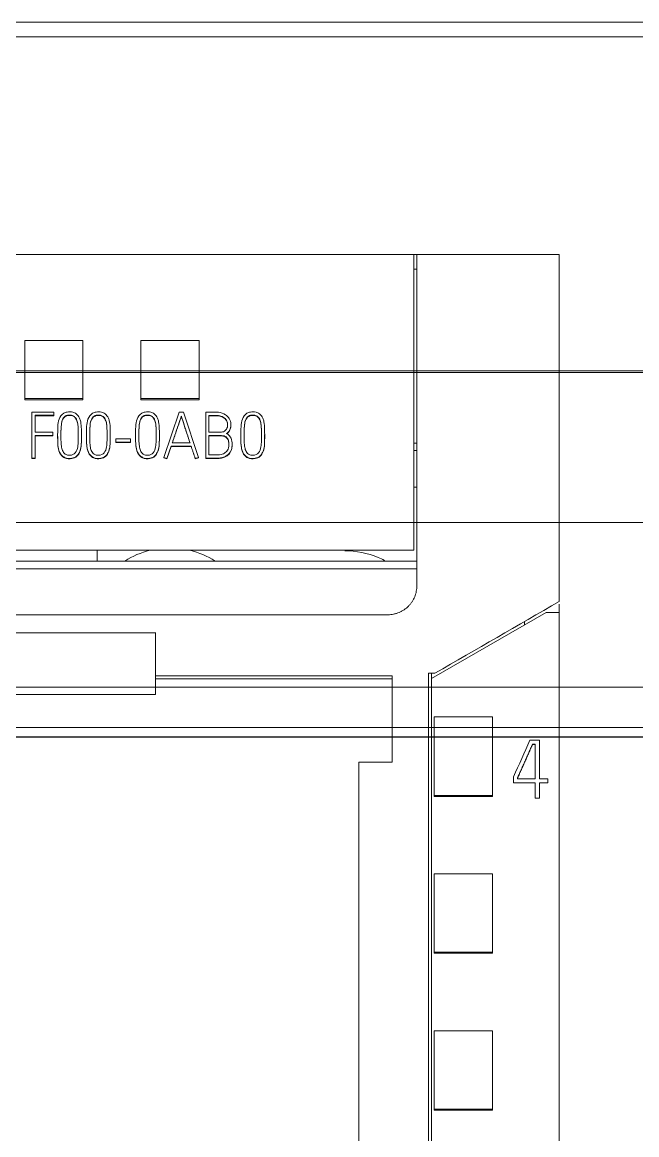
# Model space of a CAD drawing. Header units: millimetres. Extents: x 4134 to 7422, y 1400 to 3585.
# Drawn here: x 6163.36 to 6184.52, y 3342.49 to 3380.78 of the extents above; entities that cross this region are included whole.
import ezdxf

# ---------------------------------------------------------------- set-up
doc = ezdxf.new("R2010")
doc.units = ezdxf.units.MM
doc.layers.add('000-PI-Oprema', color=30, linetype='Continuous', lineweight=5)
doc.layers.add('004-PI-DIN Šina', color=3, linetype='Continuous')

# ---------------------------------------------------------------- blocks, each defined once
blk = doc.blocks.new('S7-1500 AQ HF - 6ES7532-5HF00-0AB0')
at = {"layer": '000-PI-Oprema', "color": 0, "linetype": 'ByBlock', "lineweight": 0}
for p, q in [((29.8, 147), (5, 147)), ((29.8, 147), (29.9, 147)), ((29.8, 136.817), (29.8, 147)), ((34.8, 147), (29.9, 147)), ((29.9, 146.5), (29.8, 146.5)), ((16.4, 144.036), (16.4, 142.037)), ((18.4, 144.036), (16.4, 144.036)), ((18.4, 142.037), (18.4, 144.036)), ((20.4, 144.036), (20.4, 142.037)), ((22.4, 144.036), (20.4, 144.036)), ((22.4, 142.037), (22.4, 144.036)), ((16.4, 142.037), (16.4, 141.999)), ((16.4, 142.037), (18.4, 142.037)), ((16.4, 141.999), (18.4, 141.999)), ((18.4, 142.037), (18.4, 141.999)), ((20.4, 142.037), (22.4, 142.037)), ((20.4, 142.037), (20.4, 141.999)), ((20.4, 141.999), (22.4, 141.999)), ((22.4, 142.037), (22.4, 141.999)), ((17.404, 141.576), (16.643, 141.576)), ((16.643, 141.576), (16.643, 139.993)), ((16.756, 140.882), (16.756, 141.464)), ((16.756, 141.464), (17.404, 141.464)), ((16.756, 141.451), (17.404, 141.451)), ((17.404, 141.464), (17.404, 141.576)), ((17.404, 141.464), (17.404, 141.451)), ((21.72, 141.578), (21.19, 140.013)), ((21.862, 141.578), (21.72, 141.578)), ((21.791, 141.437), (21.791, 141.424)), ((22.379, 140.013), (21.862, 141.578)), ((22.63, 139.989), (22.63, 141.574)), ((22.743, 141.461), (22.743, 140.88)), ((23.498, 141.125), (23.498, 141.146)), ((17.364, 140.882), (16.756, 140.882)), ((16.756, 139.993), (16.756, 140.772)), ((16.756, 140.772), (17.364, 140.772)), ((16.756, 140.76), (17.364, 140.76)), ((17.364, 140.772), (17.364, 140.882)), ((17.364, 140.772), (17.364, 140.76)), ((17.534, 140.84), (17.534, 140.827)), ((18.354, 140.796), (18.354, 140.809)), ((18.526, 140.84), (18.526, 140.827)), ((19.346, 140.796), (19.346, 140.809)), ((20.042, 140.651), (19.536, 140.651)), ((19.536, 140.651), (19.536, 140.539)), ((19.536, 140.539), (19.536, 140.526)), ((19.536, 140.539), (20.042, 140.539)), ((20.042, 140.539), (20.042, 140.651)), ((20.042, 140.539), (20.042, 140.526)), ((20.217, 140.84), (20.217, 140.827)), ((21.037, 140.796), (21.037, 140.809)), ((22.743, 140.77), (22.743, 140.099)), ((23.841, 140.84), (23.841, 140.827)), ((24.66, 140.796), (24.66, 140.809)), ((19.536, 140.526), (20.042, 140.526)), ((21.296, 139.978), (21.443, 140.407)), ((21.296, 139.965), (21.443, 140.394)), ((21.443, 140.407), (22.128, 140.407)), ((21.443, 140.407), (21.443, 140.394)), ((21.443, 140.394), (22.128, 140.394)), ((22.091, 140.519), (21.48, 140.519)), ((22.128, 140.407), (22.128, 140.394)), ((23.543, 140.453), (23.543, 140.466)), ((29.8, 140.5), (29.9, 140.5)), ((29.8, 140.25), (29.9, 140.25)), ((16.643, 139.993), (16.756, 139.993)), ((16.643, 139.993), (16.643, 139.98)), ((16.643, 139.98), (16.756, 139.98)), ((16.756, 139.993), (16.756, 139.98)), ((21.19, 140.013), (21.296, 139.978)), ((21.19, 140.013), (21.19, 140)), ((21.19, 140), (21.296, 139.965)), ((21.296, 139.978), (21.296, 139.965)), ((22.268, 139.972), (22.27, 139.965)), ((22.27, 139.978), (22.379, 140.013)), ((22.27, 139.965), (22.379, 140)), ((22.27, 139.978), (22.27, 139.965)), ((22.379, 140.013), (22.379, 140)), ((22.63, 139.989), (22.63, 139.976)), ((29.8, 138.995), (29.9, 138.995)), ((29.8, 136.817), (5, 136.817)), ((18.9, 136.817), (18.9, 136.449)), ((29.9, 136.449), (4.9, 136.449)), ((29.9, 136.185), (4.9, 136.185)), ((34.8, 134.961), (34.8, 134.681)), ((5.9, 134.6), (28.9, 134.6)), ((28.904, 134.6), (28.904, 134.6)), ((30.4, 132.4), (34.35, 134.681)), ((34.8, 134.681), (34.35, 134.681)), ((34.8, 134.681), (34.8, 21.262)), ((33.6, 134.248), (33.6, 134.365)), ((20.9, 133.978), (13.9, 133.978)), ((20.9, 132.5), (20.9, 132.394)), ((29.05, 132.5), (20.9, 132.5)), ((29.05, 129.52), (29.05, 132.5)), ((30.3, 132.586), (30.522, 132.586)), ((30.522, 132.586), (30.3, 132.586)), ((30.4, 132.586), (30.4, 132.4)), ((20.9, 132.394), (20.9, 131.851)), ((29.05, 132.394), (20.9, 132.394)), ((30.4, 23.585), (30.4, 132.4)), ((20.9, 131.851), (13.9, 131.851)), ((30.5, 128.383), (30.5, 131.086)), ((30.5, 131.086), (32.5, 131.086)), ((32.5, 128.383), (32.5, 131.086)), ((33.789, 130.279), (34.119, 130.279)), ((34.119, 130.279), (34.119, 128.955)), ((33.88, 130.141), (33.88, 130.135)), ((33.977, 130.141), (33.88, 130.141)), ((33.88, 130.135), (33.977, 130.135)), ((33.977, 128.955), (33.977, 130.141)), ((29.05, 129.52), (27.9, 129.52)), ((33.228, 128.817), (33.228, 129.021)), ((33.228, 128.817), (33.228, 128.81)), ((33.977, 128.817), (33.228, 128.817)), ((33.228, 128.81), (33.977, 128.81)), ((33.367, 128.99), (33.367, 128.955)), ((33.367, 128.955), (33.977, 128.955)), ((33.977, 128.29), (33.977, 128.817)), ((34.119, 128.955), (34.413, 128.955)), ((34.119, 128.817), (34.119, 128.29)), ((34.413, 128.817), (34.119, 128.817)), ((34.119, 128.81), (34.413, 128.81)), ((34.413, 128.955), (34.413, 128.817)), ((34.413, 128.817), (34.413, 128.81)), ((30.5, 128.383), (32.5, 128.383)), ((30.5, 128.349), (30.5, 128.383)), ((30.5, 128.349), (32.5, 128.349)), ((32.5, 128.349), (32.5, 128.383)), ((33.977, 128.29), (33.977, 128.283)), ((34.119, 128.29), (33.977, 128.29)), ((33.977, 128.283), (34.119, 128.283)), ((34.119, 128.29), (34.119, 128.283)), ((30.5, 122.981), (30.5, 125.684)), ((30.5, 125.684), (32.5, 125.684)), ((32.5, 122.981), (32.5, 125.684)), ((30.5, 122.949), (30.5, 122.981)), ((30.5, 122.981), (32.5, 122.981)), ((30.5, 122.949), (32.5, 122.949)), ((32.5, 122.949), (32.5, 122.981)), ((30.5, 117.58), (30.5, 120.283)), ((30.5, 120.283), (32.5, 120.283)), ((32.5, 117.58), (32.5, 120.283)), ((30.5, 117.58), (32.5, 117.58)), ((30.5, 117.549), (30.5, 117.58)), ((32.5, 117.549), (32.5, 117.58)), ((30.5, 117.549), (32.5, 117.549))]:
    blk.add_line(p, q, dxfattribs=at)
for start, end in [(103.753, 122.3801), (57.6199, 76.247)]:
    blk.add_arc((21.4, 134), 2.9, start, end, dxfattribs=at)
at = {"layer": '000-PI-Oprema', "color": 7, "linetype": 'Continuous', "lineweight": 13}
blk.add_ellipse((10.457, 16.881), major_axis=(438.788, 991.707), ratio=0.02276, start_param=1.466275, end_param=1.467552, dxfattribs=at)
at = {"layer": '000-PI-Oprema', "color": 0, "linetype": 'ByBlock', "lineweight": 0}
for points, knots in [([(29.9, 136.185), (29.9, 138.706), (29.9, 142.312), (29.9, 145.915), (29.9, 147)], [0, 0, 0, 0, 0.698854, 1, 1, 1, 1]), ([(34.8, 147), (34.8, 145.915), (34.8, 142.31), (34.8, 138.328), (34.8, 135.43), (34.8, 135.056)], [0, 0, 0, 0, 0.272684, 0.906013, 1, 1, 1, 1]), ([(17.864, 141.578), (17.822, 141.57), (17.698, 141.53), (17.564, 141.338), (17.532, 141.04), (17.536, 140.744), (17.535, 140.488), (17.564, 140.278), (17.625, 140.113), (17.806, 139.979), (18.009, 139.961), (18.212, 140.055), (18.323, 140.249), (18.354, 140.482), (18.353, 140.737), (18.354, 140.991), (18.342, 141.204), (18.29, 141.389), (18.198, 141.515), (18.038, 141.588), (17.928, 141.59), (17.864, 141.578)], [0, 0, 0, 0, 0.03125, 0.09375, 0.15625, 0.25, 0.3125, 0.34375, 0.40625, 0.4375, 0.5, 0.546875, 0.59375, 0.65625, 0.71875, 0.78125, 0.84375, 0.875, 0.921875, 0.953125, 1, 1, 1, 1]), ([(18.09, 141.437), (18.06, 141.456), (17.972, 141.478), (17.826, 141.471), (17.684, 141.336), (17.659, 141.138), (17.645, 140.931), (17.648, 140.754), (17.648, 140.579), (17.657, 140.42), (17.691, 140.247), (17.775, 140.123), (17.935, 140.077), (18.126, 140.105), (18.227, 140.325), (18.243, 140.562), (18.243, 140.811), (18.241, 141.038), (18.226, 141.214), (18.182, 141.35), (18.12, 141.419), (18.09, 141.437)], [0, 0, 0, 0, 0.03125, 0.078125, 0.125, 0.1875, 0.25, 0.3125, 0.34375, 0.40625, 0.453125, 0.5, 0.53125, 0.59375, 0.65625, 0.71875, 0.8125, 0.875, 0.921875, 0.96875, 1, 1, 1, 1]), ([(18.09, 141.424), (18.06, 141.443), (17.972, 141.466), (17.826, 141.458), (17.684, 141.324), (17.659, 141.125), (17.648, 140.961), (17.647, 140.864), (17.647, 140.838)], [0, 0, 0, 0, 0.114194, 0.285486, 0.456777, 0.685166, 0.913555, 1, 1, 1, 1]), ([(18.243, 140.75), (18.243, 140.778), (18.242, 140.876), (18.241, 141.026), (18.226, 141.201), (18.182, 141.337), (18.12, 141.406), (18.09, 141.424)], [0, 0, 0, 0, 0.115044, 0.410029, 0.631268, 0.852507, 1, 1, 1, 1]), ([(18.856, 141.578), (18.814, 141.57), (18.69, 141.53), (18.556, 141.338), (18.524, 141.04), (18.528, 140.744), (18.527, 140.488), (18.556, 140.278), (18.617, 140.113), (18.798, 139.979), (19.001, 139.961), (19.204, 140.055), (19.315, 140.249), (19.346, 140.482), (19.345, 140.737), (19.346, 140.991), (19.334, 141.204), (19.282, 141.389), (19.19, 141.515), (19.03, 141.588), (18.92, 141.59), (18.856, 141.578)], [0, 0, 0, 0, 0.03125, 0.09375, 0.15625, 0.25, 0.3125, 0.34375, 0.40625, 0.4375, 0.5, 0.546875, 0.59375, 0.65625, 0.71875, 0.78125, 0.84375, 0.875, 0.921875, 0.953125, 1, 1, 1, 1]), ([(19.082, 141.437), (19.052, 141.456), (18.964, 141.478), (18.818, 141.471), (18.676, 141.336), (18.651, 141.138), (18.637, 140.931), (18.64, 140.754), (18.64, 140.579), (18.649, 140.42), (18.683, 140.247), (18.767, 140.123), (18.927, 140.077), (19.118, 140.105), (19.219, 140.325), (19.235, 140.562), (19.235, 140.811), (19.233, 141.038), (19.218, 141.214), (19.174, 141.35), (19.112, 141.419), (19.082, 141.437)], [0, 0, 0, 0, 0.03125, 0.078125, 0.125, 0.1875, 0.25, 0.3125, 0.34375, 0.40625, 0.453125, 0.5, 0.53125, 0.59375, 0.65625, 0.71875, 0.8125, 0.875, 0.921875, 0.96875, 1, 1, 1, 1]), ([(19.082, 141.424), (19.052, 141.443), (18.964, 141.466), (18.818, 141.458), (18.676, 141.324), (18.651, 141.125), (18.64, 140.961), (18.639, 140.864), (18.639, 140.838)], [0, 0, 0, 0, 0.114194, 0.285486, 0.456777, 0.685166, 0.913555, 1, 1, 1, 1]), ([(19.235, 140.75), (19.235, 140.778), (19.234, 140.876), (19.233, 141.026), (19.218, 141.201), (19.174, 141.337), (19.112, 141.406), (19.082, 141.424)], [0, 0, 0, 0, 0.115044, 0.410029, 0.631268, 0.852507, 1, 1, 1, 1]), ([(20.547, 141.578), (20.505, 141.57), (20.381, 141.53), (20.247, 141.338), (20.215, 141.04), (20.219, 140.744), (20.218, 140.488), (20.247, 140.278), (20.308, 140.113), (20.489, 139.979), (20.692, 139.961), (20.895, 140.055), (21.006, 140.249), (21.037, 140.482), (21.036, 140.737), (21.037, 140.991), (21.025, 141.204), (20.973, 141.389), (20.881, 141.515), (20.721, 141.588), (20.611, 141.59), (20.547, 141.578)], [0, 0, 0, 0, 0.03125, 0.09375, 0.15625, 0.25, 0.3125, 0.34375, 0.40625, 0.4375, 0.5, 0.546875, 0.59375, 0.65625, 0.71875, 0.78125, 0.84375, 0.875, 0.921875, 0.953125, 1, 1, 1, 1]), ([(20.773, 141.437), (20.743, 141.456), (20.655, 141.478), (20.509, 141.471), (20.367, 141.336), (20.342, 141.138), (20.328, 140.931), (20.331, 140.754), (20.331, 140.579), (20.34, 140.42), (20.374, 140.247), (20.457, 140.123), (20.617, 140.077), (20.809, 140.105), (20.91, 140.325), (20.926, 140.562), (20.926, 140.811), (20.924, 141.038), (20.909, 141.214), (20.865, 141.35), (20.803, 141.419), (20.773, 141.437)], [0, 0, 0, 0, 0.03125, 0.078125, 0.125, 0.1875, 0.25, 0.3125, 0.34375, 0.40625, 0.453125, 0.5, 0.53125, 0.59375, 0.65625, 0.71875, 0.8125, 0.875, 0.921875, 0.96875, 1, 1, 1, 1]), ([(20.773, 141.424), (20.743, 141.443), (20.655, 141.466), (20.509, 141.458), (20.367, 141.324), (20.342, 141.125), (20.331, 140.961), (20.33, 140.864), (20.33, 140.838)], [0, 0, 0, 0, 0.114194, 0.285486, 0.456777, 0.685166, 0.913555, 1, 1, 1, 1]), ([(20.926, 140.75), (20.926, 140.778), (20.925, 140.876), (20.924, 141.026), (20.909, 141.201), (20.865, 141.337), (20.803, 141.406), (20.773, 141.424)], [0, 0, 0, 0, 0.115044, 0.410029, 0.631268, 0.852507, 1, 1, 1, 1]), ([(21.48, 140.519), (21.491, 140.552), (21.513, 140.617), (21.547, 140.716), (21.58, 140.815), (21.613, 140.912), (21.645, 141.005), (21.675, 141.093), (21.703, 141.174), (21.728, 141.248), (21.75, 141.313), (21.768, 141.367), (21.781, 141.407), (21.788, 141.429), (21.791, 141.437)], [0, 0, 0, 0, 0.106118, 0.213594, 0.322428, 0.429305, 0.530911, 0.627246, 0.716632, 0.797389, 0.869519, 0.929228, 0.972722, 1, 1, 1, 1]), ([(21.485, 140.519), (21.494, 140.547), (21.515, 140.609), (21.547, 140.703), (21.58, 140.802), (21.613, 140.899), (21.645, 140.992), (21.675, 141.08), (21.703, 141.161), (21.728, 141.236), (21.75, 141.301), (21.768, 141.354), (21.781, 141.394), (21.788, 141.416), (21.791, 141.424)], [0, 0, 0, 0, 0.09357, 0.202554, 0.312916, 0.421294, 0.524326, 0.622014, 0.712654, 0.794544, 0.867687, 0.928234, 0.972339, 1, 1, 1, 1]), ([(21.791, 141.437), (21.794, 141.429), (21.801, 141.407), (21.814, 141.367), (21.831, 141.313), (21.852, 141.248), (21.876, 141.174), (21.903, 141.093), (21.931, 141.005), (21.962, 140.912), (21.994, 140.815), (22.027, 140.716), (22.059, 140.617), (22.08, 140.552), (22.091, 140.519)], [0, 0, 0, 0, 0.027336, 0.070868, 0.130595, 0.202708, 0.283396, 0.372662, 0.4689, 0.570509, 0.677489, 0.786433, 0.893936, 1, 1, 1, 1]), ([(21.791, 141.424), (21.794, 141.416), (21.801, 141.394), (21.814, 141.354), (21.831, 141.301), (21.852, 141.236), (21.876, 141.161), (21.903, 141.08), (21.931, 140.992), (21.962, 140.899), (21.994, 140.802), (22.027, 140.703), (22.058, 140.609), (22.077, 140.548), (22.087, 140.519)], [0, 0, 0, 0, 0.02772, 0.071862, 0.132428, 0.205553, 0.287375, 0.377893, 0.475483, 0.578518, 0.686999, 0.797473, 0.906485, 1, 1, 1, 1]), ([(22.63, 141.574), (22.689, 141.574), (22.835, 141.571), (23.068, 141.585), (23.303, 141.513), (23.458, 141.357), (23.508, 141.177), (23.49, 141.015), (23.427, 140.901), (23.376, 140.852), (23.351, 140.834)], [0, 0, 0, 0, 0.121799, 0.300471, 0.478612, 0.608153, 0.736749, 0.853072, 0.938599, 1, 1, 1, 1]), ([(22.743, 140.88), (22.791, 140.88), (22.877, 140.88), (23.006, 140.881), (23.136, 140.876), (23.28, 140.899), (23.379, 141.022), (23.394, 141.165), (23.35, 141.308), (23.235, 141.413), (23.062, 141.468), (22.894, 141.46), (22.783, 141.462), (22.743, 141.461)], [0, 0, 0, 0, 0.089881, 0.159215, 0.241238, 0.333496, 0.41712, 0.515535, 0.593949, 0.688978, 0.794399, 0.924872, 1, 1, 1, 1]), ([(23.385, 141.124), (23.385, 141.137), (23.382, 141.192), (23.35, 141.295), (23.235, 141.401), (23.062, 141.455), (22.894, 141.447), (22.783, 141.449), (22.743, 141.449)], [0, 0, 0, 0, 0.046506, 0.200835, 0.387866, 0.595348, 0.852137, 1, 1, 1, 1]), ([(24.171, 141.578), (24.129, 141.57), (24.005, 141.53), (23.871, 141.338), (23.838, 141.04), (23.842, 140.744), (23.842, 140.488), (23.871, 140.278), (23.932, 140.113), (24.113, 139.979), (24.316, 139.961), (24.519, 140.055), (24.629, 140.249), (24.661, 140.482), (24.66, 140.737), (24.661, 140.991), (24.649, 141.204), (24.597, 141.389), (24.505, 141.515), (24.345, 141.588), (24.235, 141.59), (24.171, 141.578)], [0, 0, 0, 0, 0.03125, 0.09375, 0.15625, 0.25, 0.3125, 0.34375, 0.40625, 0.4375, 0.5, 0.546875, 0.59375, 0.65625, 0.71875, 0.78125, 0.84375, 0.875, 0.921875, 0.953125, 1, 1, 1, 1]), ([(24.397, 141.437), (24.367, 141.456), (24.279, 141.478), (24.133, 141.471), (23.991, 141.336), (23.965, 141.138), (23.952, 140.931), (23.955, 140.754), (23.955, 140.579), (23.964, 140.42), (23.997, 140.247), (24.081, 140.123), (24.241, 140.077), (24.433, 140.105), (24.534, 140.325), (24.55, 140.562), (24.55, 140.811), (24.548, 141.038), (24.533, 141.214), (24.489, 141.35), (24.427, 141.419), (24.397, 141.437)], [0, 0, 0, 0, 0.03125, 0.078125, 0.125, 0.1875, 0.25, 0.3125, 0.34375, 0.40625, 0.453125, 0.5, 0.53125, 0.59375, 0.65625, 0.71875, 0.8125, 0.875, 0.921875, 0.96875, 1, 1, 1, 1]), ([(24.397, 141.424), (24.367, 141.443), (24.279, 141.466), (24.133, 141.458), (23.991, 141.324), (23.965, 141.125), (23.955, 140.961), (23.954, 140.864), (23.954, 140.838)], [0, 0, 0, 0, 0.114194, 0.285486, 0.456777, 0.685166, 0.913555, 1, 1, 1, 1]), ([(24.549, 140.75), (24.549, 140.778), (24.549, 140.876), (24.548, 141.026), (24.533, 141.201), (24.489, 141.337), (24.427, 141.406), (24.397, 141.424)], [0, 0, 0, 0, 0.115044, 0.410029, 0.631268, 0.852507, 1, 1, 1, 1]), ([(23.498, 141.128), (23.498, 141.081), (23.485, 140.993), (23.427, 140.888), (23.376, 140.84), (23.351, 140.821)], [0, 0, 0, 0, 0.39415, 0.746816, 1, 1, 1, 1]), ([(17.534, 140.827), (17.534, 140.781), (17.535, 140.65), (17.535, 140.476), (17.564, 140.266), (17.625, 140.101), (17.806, 139.966), (18.009, 139.948), (18.212, 140.043), (18.323, 140.236), (18.354, 140.47), (18.353, 140.663), (18.354, 140.772), (18.354, 140.796)], [0, 0, 0, 0, 0.065476, 0.18556, 0.245602, 0.365686, 0.425728, 0.545812, 0.635875, 0.725938, 0.846022, 0.966106, 1, 1, 1, 1]), ([(18.526, 140.827), (18.526, 140.781), (18.527, 140.65), (18.527, 140.476), (18.556, 140.266), (18.617, 140.101), (18.798, 139.966), (19.001, 139.948), (19.204, 140.043), (19.315, 140.236), (19.346, 140.47), (19.345, 140.663), (19.346, 140.772), (19.346, 140.796)], [0, 0, 0, 0, 0.065476, 0.18556, 0.245602, 0.365686, 0.425728, 0.545812, 0.635875, 0.725938, 0.846022, 0.966106, 1, 1, 1, 1]), ([(20.217, 140.827), (20.217, 140.781), (20.218, 140.65), (20.218, 140.476), (20.247, 140.266), (20.308, 140.101), (20.489, 139.966), (20.692, 139.948), (20.895, 140.043), (21.006, 140.236), (21.037, 140.47), (21.036, 140.663), (21.037, 140.772), (21.037, 140.796)], [0, 0, 0, 0, 0.065476, 0.18556, 0.245602, 0.365686, 0.425728, 0.545812, 0.635875, 0.725938, 0.846022, 0.966106, 1, 1, 1, 1]), ([(23.351, 140.834), (23.405, 140.804), (23.503, 140.722), (23.55, 140.525), (23.537, 140.328), (23.458, 140.141), (23.298, 140.037), (23.133, 139.993), (22.973, 139.987), (22.804, 139.989), (22.688, 139.989), (22.63, 139.989)], [0, 0, 0, 0, 0.103943, 0.238103, 0.352261, 0.47238, 0.599265, 0.688206, 0.785795, 0.892897, 1, 1, 1, 1]), ([(22.743, 140.099), (22.782, 140.099), (22.886, 140.099), (23.027, 140.097), (23.179, 140.113), (23.314, 140.168), (23.423, 140.31), (23.435, 140.48), (23.414, 140.641), (23.3, 140.761), (23.123, 140.773), (22.938, 140.769), (22.808, 140.77), (22.743, 140.77)], [0, 0, 0, 0, 0.066156, 0.175169, 0.23737, 0.32413, 0.412445, 0.52466, 0.605148, 0.683631, 0.78156, 0.89078, 1, 1, 1, 1]), ([(23.429, 140.45), (23.429, 140.462), (23.427, 140.522), (23.414, 140.628), (23.3, 140.749), (23.123, 140.76), (22.938, 140.757), (22.808, 140.757), (22.743, 140.757)], [0, 0, 0, 0, 0.039686, 0.202294, 0.36085, 0.558693, 0.779347, 1, 1, 1, 1]), ([(23.841, 140.827), (23.841, 140.781), (23.842, 140.65), (23.842, 140.476), (23.871, 140.266), (23.932, 140.101), (24.113, 139.966), (24.316, 139.948), (24.519, 140.043), (24.629, 140.236), (24.661, 140.47), (24.66, 140.663), (24.66, 140.772), (24.66, 140.796)], [0, 0, 0, 0, 0.065476, 0.18556, 0.245602, 0.365686, 0.425728, 0.545812, 0.635875, 0.725938, 0.846022, 0.966106, 1, 1, 1, 1]), ([(22.128, 140.407), (22.135, 140.387), (22.147, 140.348), (22.165, 140.292), (22.182, 140.239), (22.199, 140.19), (22.214, 140.145), (22.229, 140.102), (22.244, 140.06), (22.258, 140.018), (22.266, 139.991), (22.27, 139.978)], [0, 0, 0, 0, 0.138948, 0.27018, 0.393699, 0.508312, 0.612826, 0.707241, 0.810993, 0.908573, 1, 1, 1, 1]), ([(23.543, 140.455), (23.543, 140.409), (23.531, 140.3), (23.458, 140.128), (23.298, 140.024), (23.133, 139.981), (22.973, 139.975), (22.804, 139.976), (22.688, 139.976), (22.63, 139.976)], [0, 0, 0, 0, 0.115677, 0.279669, 0.452899, 0.574324, 0.707557, 0.853779, 1, 1, 1, 1]), ([(28.788, 136.471), (28.715, 136.508), (28.284, 136.707), (27.811, 136.804), (27.417, 136.804), (27.417, 136.804), (27.417, 136.804)], [0, 0, 0, 0, 0.171752, 1, 1, 1, 1, 1, 1]), ([(29.9, 135.6), (29.9, 135.793), (29.9, 135.988), (29.9, 136.183), (29.9, 136.185)], [0, 0, 0, 0, 0.989298, 1, 1, 1, 1]), ([(29.9, 135.6), (29.9, 135.534), (29.893, 135.47), (29.874, 135.375), (29.866, 135.343), (29.848, 135.281), (29.837, 135.25), (29.799, 135.159), (29.769, 135.102), (29.716, 135.02), (29.696, 134.994), (29.655, 134.943), (29.633, 134.918), (29.564, 134.849), (29.514, 134.808), (29.433, 134.753), (29.404, 134.736), (29.347, 134.705), (29.288, 134.677), (29.227, 134.655), (29.18, 134.64), (29.164, 134.636), (29.132, 134.628), (29.116, 134.624), (29.035, 134.607), (28.97, 134.6), (28.904, 134.6)], [0, 0, 0, 0, 0.125, 0.125, 0.1875, 0.1875, 0.25, 0.25, 0.375, 0.375, 0.4375, 0.4375, 0.5, 0.5, 0.625, 0.625, 0.6875, 0.6875, 0.75, 0.8125, 0.8125, 0.84375, 0.84375, 0.875, 0.875, 1, 1, 1, 1]), ([(30.3, 23.299), (30.3, 26.64), (30.3, 34.605), (30.3, 47.245), (30.3, 62.731), (30.3, 77.025), (30.3, 91.235), (30.3, 105.802), (30.3, 119.972), (30.3, 129.542), (30.3, 132.586)], [0, 0, 0, 0, 0.091483, 0.21812, 0.346206, 0.515858, 0.610111, 0.736264, 0.916066, 1, 1, 1, 1]), ([(33.88, 130.141), (33.87, 130.117), (33.859, 130.093), (33.838, 130.045), (33.827, 130.021), (33.795, 129.949), (33.774, 129.901), (33.732, 129.805), (33.711, 129.757), (33.668, 129.661), (33.646, 129.613), (33.604, 129.517), (33.582, 129.469), (33.539, 129.374), (33.518, 129.326), (33.475, 129.23), (33.454, 129.182), (33.421, 129.11), (33.41, 129.086), (33.394, 129.05), (33.389, 129.038), (33.378, 129.014), (33.373, 129.002), (33.367, 128.99)], [0, 0, 0, 0, 0.0625, 0.0625, 0.125, 0.125, 0.25, 0.25, 0.375, 0.375, 0.5, 0.5, 0.625, 0.625, 0.75, 0.75, 0.875, 0.875, 0.9375, 0.9375, 0.96875, 0.96875, 1, 1, 1, 1]), ([(33.367, 128.984), (33.373, 128.996), (33.378, 129.008), (33.389, 129.032), (33.394, 129.044), (33.41, 129.08), (33.421, 129.104), (33.454, 129.176), (33.475, 129.224), (33.518, 129.319), (33.539, 129.367), (33.582, 129.463), (33.604, 129.511), (33.646, 129.607), (33.668, 129.655), (33.711, 129.751), (33.732, 129.799), (33.774, 129.895), (33.795, 129.943), (33.827, 130.015), (33.838, 130.039), (33.859, 130.087), (33.87, 130.111), (33.88, 130.135)], [0, 0, 0, 0, 0.03125, 0.03125, 0.0625, 0.0625, 0.125, 0.125, 0.25, 0.25, 0.375, 0.375, 0.5, 0.5, 0.625, 0.625, 0.75, 0.75, 0.875, 0.875, 0.9375, 0.9375, 1, 1, 1, 1]), ([(27.9, 129.52), (27.9, 127.497), (27.9, 118.948), (27.9, 105.802), (27.9, 91.235), (27.9, 77.025), (27.9, 62.731), (27.9, 47.245), (27.9, 34.486), (27.9, 25.605), (27.9, 21.348), (27.9, 20.55)], [0, 0, 0, 0, 0.055935, 0.236292, 0.362833, 0.457376, 0.627551, 0.756032, 0.883059, 0.978086, 1, 1, 1, 1])]:
    blk.add_open_spline(points, degree=3, knots=knots, dxfattribs=at)
for points in [[(34.8, 135.056), (33.374, 134.232), (31.948, 133.409), (30.522, 132.586)], [(28.9, 134.6), (28.901, 134.6), (28.902, 134.6), (28.904, 134.6)], [(20.9, 132.5), (20.9, 132.995), (20.9, 133.489), (20.9, 133.984)]]:
    blk.add_open_spline(points, degree=3, dxfattribs=at)

msp = doc.modelspace()

# ---------------------------------------------------------------- linework, layer by layer
at = {"layer": '004-PI-DIN Šina', "color": 0, "linetype": 'ByBlock', "lineweight": 0}
for p, q in [((6376.048, 3380.778), (5893.448, 3380.778)), ((6376.048, 3380.278), (5893.448, 3380.278)), ((6376.048, 3368.778), (6147.048, 3368.778)), ((6376.048, 3368.717), (6147.048, 3368.717)), ((6376.048, 3363.554), (6147.048, 3363.554)), ((6376.048, 3357.896), (6147.048, 3357.896)), ((6376.048, 3356.501), (6147.048, 3356.501)), ((6376.048, 3356.187), (6147.048, 3356.187)), ((6147.048, 3356.166), (6376.048, 3356.166))]:
    msp.add_line(p, q, dxfattribs=at)

# ---------------------------------------------------------------- block references
at = {"layer": '000-PI-Oprema', "color": 0, "linetype": 'ByBlock', "lineweight": 0}
msp.add_blockref('S7-1500 AQ HF - 6ES7532-5HF00-0AB0', (6147.048, 3225.785), dxfattribs=at)

doc.saveas('drawing.dxf')
